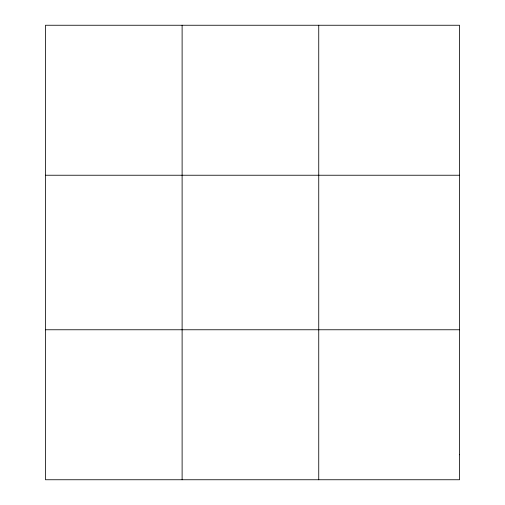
<?xml version="1.0" encoding="UTF-8"?>
<svg xmlns="http://www.w3.org/2000/svg" width="505" height="505" viewBox="0 0 505 505"><rect width="100%" height="100%" fill="white"/><g stroke="black" fill="none" stroke-linecap="round" stroke-linejoin="round"><path stroke-width="0.76" d="M182.116 479.75L182.116 25.25M318.743 479.75L318.743 25.25M45.482 175.235L459.518 175.235M45.482 329.765L459.518 329.765M459.518 454.752L459.518 479.75L45.482 479.75L45.482 25.25L459.518 25.25L459.518 454.752"/></g></svg>
